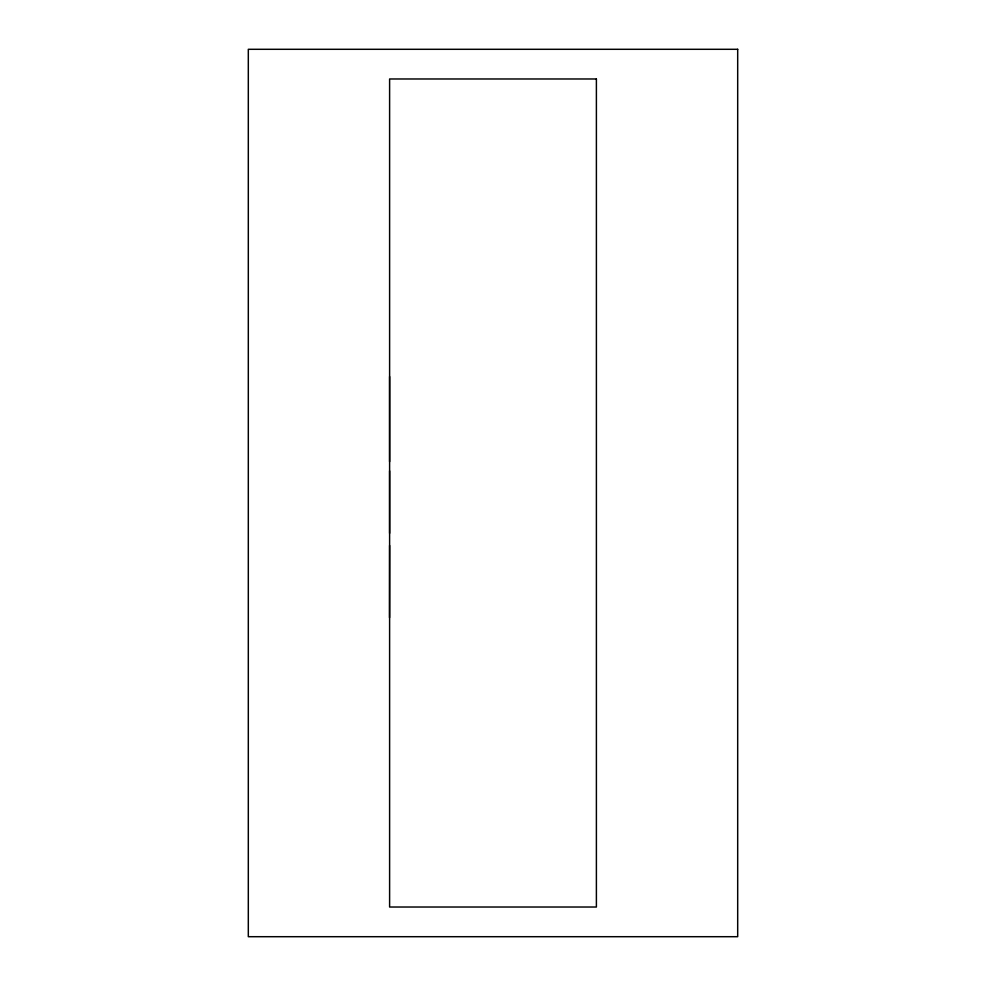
<?xml version="1.0" encoding="UTF-8"?>
<svg xmlns="http://www.w3.org/2000/svg" width="986" height="986" viewBox="0 0 986 986"><rect width="100%" height="100%" fill="white"/><g stroke="black" fill="none" stroke-linecap="round" stroke-linejoin="round"><path stroke-width="1.48" d="M389.606 376.553L389.606 461.695M389.606 470.877L389.606 533.315M389.606 545.443L389.532 617.655M737.688 49.3L248.312 49.3L248.312 936.7L737.688 936.7L737.688 49.3M596.394 78.979L389.606 78.979L389.606 907.021L596.394 907.021L596.394 78.979"/></g></svg>
